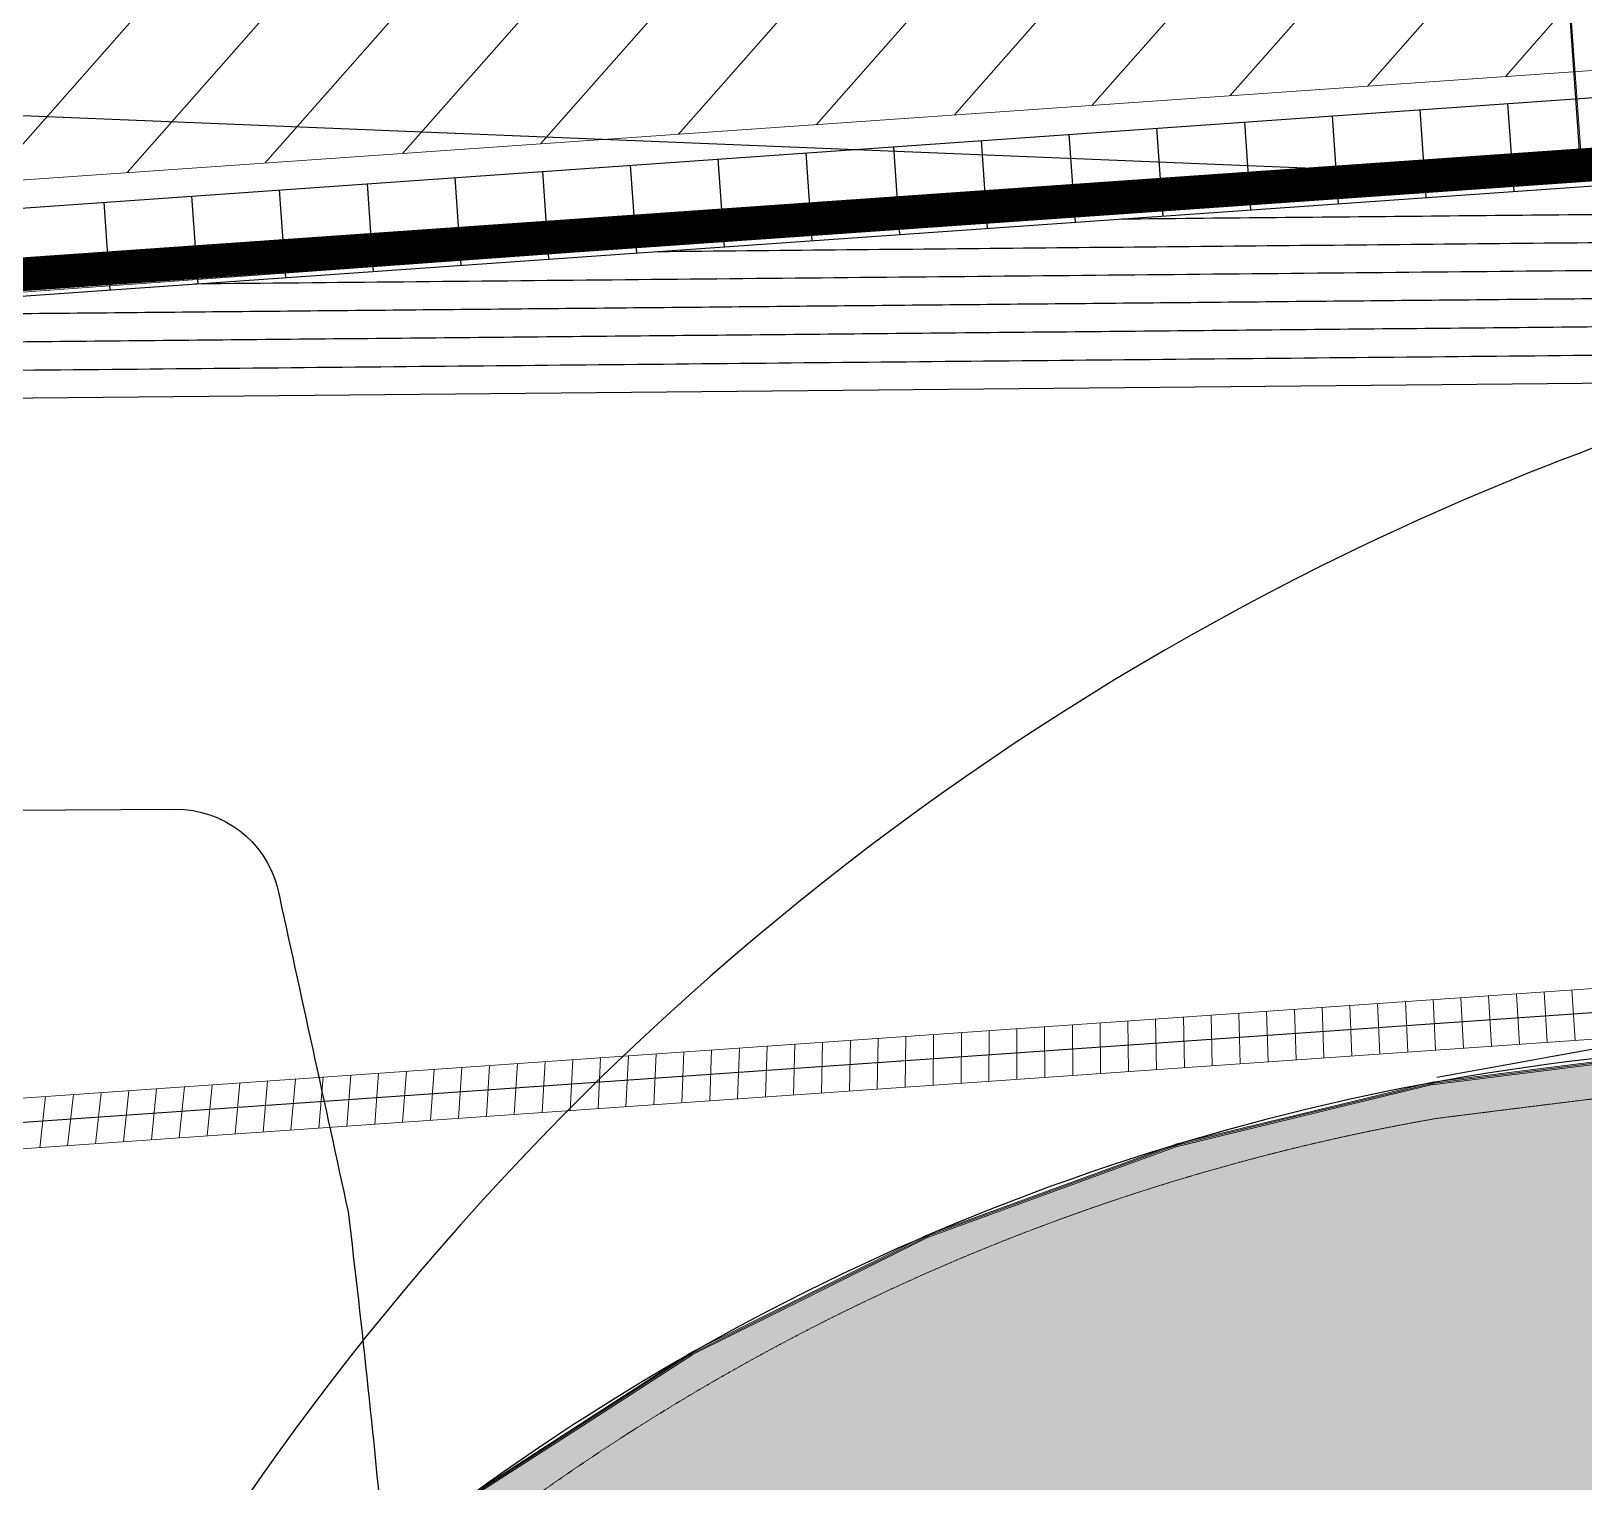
# Model space of a CAD drawing. Header units: millimetres. Extents: x 306 to 836129804, y -168137 to 818603917.
# Drawn here: x 834535197 to 834552853, y 818039641 to 818056132 of the extents above; entities that cross this region are included whole.
import ezdxf
from ezdxf.xclip import XClip

# ---------------------------------------------------------------- set-up
doc = ezdxf.new("R2010")
doc.units = ezdxf.units.MM
doc.header["$LTSCALE"] = 3
doc.header["$XCLIPFRAME"] = 0
for name, pattern in [('ACAD_ISO03W100', [30, 12, -18]), ('B0701', [2.34375, 1.5625, -0.78125]), ('B0703', [4.6875, 3.125, -1.5625]), ('DASHED', [0.75, 0.5, -0.25])]:
    doc.linetypes.add(name, pattern=pattern)
for name, color, linetype, lineweight in [('029-ramp-l', 1, 'Continuous', 20), ('Eva-New', 1, 'ACAD_ISO03W100', 18), ('Hatch (LTC&CB)', 252, 'Continuous', 35), ('UAJ-21EXWA', 251, 'Continuous', 35), ('UAJ-21EXWA-a', 251, 'Continuous', 9), ('UAJ-21EXWA-c', 251, 'Continuous', 9), ('UAJ-22INWA', 251, 'Continuous', 35), ('UAJ-23FLOR-h', 251, 'Continuous', 9), ('UAJ-23FLOR-y', 251, 'B0701', 9), ('UAJ-23FLOR-z', 251, 'B0703', 9), ('UAJ-31EXFR-a', 251, 'Continuous', 13)]:
    doc.layers.add(name, color=color, linetype=linetype, lineweight=lineweight)
for name, color, linetype in [('_base', 251, 'Continuous'), ('_LTC', 251, 'Continuous'), ('_PARCEL BOUNDARY', 10, 'DASHED')]:
    doc.layers.add(name, color=color, linetype=linetype)

# ---------------------------------------------------------------- blocks, each defined once
blk = doc.blocks.new('3A35X-MAGP-P-LD-00-0')
at = {"layer": '_base', "ltscale": 0.5}
for p, q in [((834503975.0098073, 818050933.0420116, -1.492690491849879e-06), (834625141.317624, 818059445.1199824, 1.532280441299919e-05)), ((834504902.4704299, 818052000.6618072, -1.354298972804772e-06), (834580893.658069, 818057339.1335815, 9.191779814156719e-06))]:
    blk.add_line(p, q, dxfattribs=at)
at = {"layer": '_base'}
blk.add_line((834574020.0842812, 818052329.2590089), (834515973.9199612, 818051775.9797939), dxfattribs=at)
for points in [[(834552286.2367433, 818062144.9758729), (834518183.1126105, 818055863.0373863), (834552839.2326546, 818054447.8768817)], [(834552283.0457146, 818062144.761865), (834552821.0642982, 818054448.6187768)]]:
    blk.add_lwpolyline(points, dxfattribs=at)
at = {"layer": '_base', "ltscale": 0.5}
for points, elevation in [([(834551984.6109046, 818055308.3536315), (834552054.405866, 818054310.7922733)], 5.179782977021545e-06), ([(834548991.9869623, 818055098.1110556), (834549061.7819235, 818054100.549697)], 4.764465699912524e-06), ([(834549989.5282766, 818055168.1919142), (834550059.3232374, 818054170.630556)], 4.902904792240205e-06), ([(834550987.0695908, 818055238.2727729), (834551056.8645513, 818054240.7114148)], 5.041343884583204e-06), ([(834546996.9043343, 818054957.9493383), (834547066.6992956, 818053960.3879802)], 4.487587515234548e-06), ([(834547994.4456484, 818055028.0301965), (834548064.2406093, 818054030.4688389)], 4.626026607527011e-06), ([(834544004.2803922, 818054747.7067626), (834544074.0753534, 818053750.1454045)], 4.072270238146574e-06), ([(834545001.8217062, 818054817.7876213), (834545071.6166672, 818053820.2262629)], 4.210709330469672e-06), ([(834545999.3630207, 818054887.8684797), (834546069.157981, 818053890.3071215)], 4.349148422793915e-06), ([(834542009.197764, 818054607.5450454), (834542078.992725, 818053609.983687)], 3.795392053398161e-06), ([(834543006.7390782, 818054677.625904), (834543076.5340391, 818053680.0645459)], 3.93383114577294e-06), ([(834539016.5738218, 818054397.3024693), (834539086.3687831, 818053399.7411113)], 3.380074776359577e-06), ([(834540014.1151359, 818054467.3833282), (834540083.9100969, 818053469.8219697)], 3.518513868682674e-06), ([(834541011.6564503, 818054537.4641867), (834541081.4514109, 818053539.9028285)], 3.65695296104099e-06), ([(834537021.491194, 818054257.1407524), (834537091.2861547, 818053259.5793937)], 3.103196591608871e-06), ([(834538019.0325079, 818054327.2216111), (834538088.8274689, 818053329.6602527)], 3.241635683985943e-06), ([(834536023.9498798, 818054187.0598935), (834536093.7448406, 818053189.4985358)], 2.964757499257432e-06)]:
    blk.add_lwpolyline(points, dxfattribs=dict(at, elevation=elevation))
at = {"layer": '_base'}
for points, weights, degree, knots in [([(834547596.1876048, 818053997.4818982), (834560733.6270206, 818054122.7039313), (834573871.0664365, 818054247.9259646), (834577448.538536, 818054282.0253857), (834577698.0337234, 818050713.1009617), (834577768.2429146, 818049708.7878125), (834577838.4521058, 818048704.4746634), (834577846.9472497, 818048582.9551785), (834577855.4423935, 818048461.4356937), (834577890.6794162, 818047957.3848068), (834577758.8645501, 818047469.6002376), (834577195.5385104, 818045384.9965975), (834576632.2124707, 818043300.3929574), (834576585.6201931, 818043127.9769567), (834576559.8135631, 818042951.2507976)], [1, 1, 1, 0.7280886732145253, 1, 1, 1, 1, 1, 0.9861109801755188, 1, 1, 1, 0.9954178738798583, 0.9943685730294081], 2, [451.1454233166452, 451.1454233166452, 451.1454233166452, 26727.21778048403, 26727.21778048403, 34279.88591226796, 34279.88591226796, 36293.41438946023, 36293.41438946023, 36537.04651093611, 36537.04651093611, 37538.21228038643, 37538.21228038643, 41856.9660650571, 41856.9660650571, 42213.94570302565, 42213.94570302565, 42213.94570302565]), ([(834542325.8114634, 818053627.2316741), (834558110.8571024, 818053777.6899173), (834573895.9027414, 818053928.1481608), (834577190.9428331, 818053959.5555224), (834577420.741032, 818050672.3882897), (834577490.2083608, 818049678.6871718), (834577559.6756896, 818048684.986054), (834577566.4718047, 818048587.7704661), (834577573.2679199, 818048490.5548782), (834577608.5049425, 818047986.503991), (834577476.6900765, 818047498.7194221), (834577033.8383255, 818045859.9342303), (834576590.9865745, 818044221.1490387), (834576528.7716306, 818043990.9209365), (834576503.7123711, 818043753.754937)], [1, 1, 1, 0.7280886732145326, 1, 1, 1, 1, 1, 0.9861109801755236, 1, 1, 1, 0.9938908461684939, 0.9940615558202051], 2, [481.1341233381104, 481.1341233381104, 481.1341233381104, 32052.65946563058, 32052.65946563058, 39605.3275974145, 39605.3275974145, 41597.58021337729, 41597.58021337729, 41792.48591055856, 41792.48591055856, 42793.6516800087, 42793.6516800087, 46188.78618567208, 46188.78618567208, 46664.73195099589, 46664.73195099589, 46664.73195099589]), ([(834576450.1692357, 818044519.6667465), (834576467.1075369, 818044836.0449291), (834576549.7606641, 818045141.9051192), (834576872.1381263, 818046334.8718625), (834577194.5155884, 818047527.8386059), (834577326.3304543, 818048015.6231748), (834577291.0934318, 818048519.6740621), (834577285.9963455, 818048592.585753), (834577280.8992592, 818048665.4974438), (834577212.1737928, 818049648.5865304), (834577143.4483265, 818050631.6756171), (834576933.3471165, 818053637.0856583), (834573920.7390336, 818053608.3703564), (834555488.0880512, 818053432.6757011), (834537055.4283997, 818053256.9809633)], [0.9948395892500967, 0.991900189449274, 1, 1, 1, 0.9861109801755115, 1, 1, 1, 1, 1, 0.72808867321454, 1, 1, 1], 2, [-14006.42815833939, -14006.42815833939, -14006.42815833939, -13375.39606610701, -13375.39606610701, -10903.88040072608, -10903.88040072608, -9902.714453556113, -9902.714453556113, -9756.535154721809, -9756.535154721809, -7785.558050115591, -7785.558050115591, -232.8885776391526, -232.8885776391526, 36634.0945762156, 36634.0945762156, 36634.0945762156]), ([(834576411.7043346, 818045069.8910599), (834576376.4673575, 818045573.9420311), (834576508.2821827, 818046061.726449), (834576710.3116559, 818046809.34212), (834576912.3411291, 818047556.9577911), (834577044.1559951, 818048044.74236), (834577008.9189725, 818048548.7932472), (834577005.5209222, 818048597.4010416), (834577002.1228718, 818048646.008836), (834576934.1392602, 818049618.4858909), (834576866.1556486, 818050590.9629456), (834576675.7514268, 818053314.6157951), (834573945.5753514, 818053288.5925529), (834552865.3187605, 818053087.6616927), (834531785.0522454, 818052886.730738)], [1, 0.986110988613253, 1, 1, 1, 0.986110980175527, 1, 1, 1, 1, 1, 0.7280886732145474, 1, 1, 1], 2, [0, 0, 0, 1001.165650300589, 1001.165650300589, 2550.030167814422, 2550.030167814422, 3551.196124038175, 3551.196124038175, 3648.648990809314, 3648.648990809314, 5598.350247992997, 5598.350247992997, 13151.0197887743, 13151.0197887743, 55313.456006843, 55313.456006843, 55313.456006843]), ([(834576352.0927098, 818045922.6106222), (834576316.8557435, 818046426.6615577), (834576448.6705931, 818046914.4460665), (834576539.4186002, 818047250.2615848), (834576630.1666073, 818047586.077103), (834576761.9814733, 818048073.8616724), (834576726.7444508, 818048577.9125592), (834576725.045422, 818048602.216456), (834576723.3463932, 818048626.5203531), (834576656.1046517, 818049588.3853766), (834576588.8629102, 818050550.2504002), (834576418.1556772, 818052992.1460574), (834573970.4116113, 818052968.8148686), (834550242.5473019, 818052742.6477243), (834526514.6829633, 818052516.4809954)], [1, 0.9861109835452773, 1, 1, 1, 0.9861109801755384, 1, 1, 1, 1, 1, 0.7280886732145546, 1, 1, 1], 2, [-7624.474886685824, -7624.474886685824, -7624.474886685824, -6623.309366076047, -6623.309366076047, -5927.587398296384, -5927.587398296384, -4926.421624453864, -4926.421624453864, -4877.695199944578, -4877.695199944578, -2949.270159208601, -2949.270159208601, 4603.398005714864, 4603.398005714864, 52061.28806869902, 52061.28806869902, 52061.28806869902]), ([(834521244.2999384, 818052146.2302878), (834538827.9534231, 818052313.8325464), (834556411.6027629, 818052481.4347656), (834573995.2479581, 818052649.0369455), (834575278.9819582, 818052661.2731237), (834576222.0418345, 818051790.2043685), (834576311.5702629, 818050509.5376014), (834576355.9035158, 818049875.3689395), (834576400.2367687, 818049241.2002777), (834576444.5700215, 818048607.031616), (834576466.0220026, 818048300.1699877), (834576440.394322, 818047993.6288512), (834576368.2873147, 818047694.5890113), (834576296.1803149, 818047395.5492023), (834576270.5526308, 818047089.0080978), (834576292.0045977, 818046782.1465005)], [1, 1, 1, 0.9999999999999999, 0.8187257821430413, 0.8187257821430413, 1, 1, 1, 1, 0.9921915810910102, 0.9921915810910102, 1, 0.9921915826919362, 0.9921915826919362, 1], 3, [49173.46589182664, 49173.46589182664, 49173.46589182664, 49173.46589182664, 101926.8081069449, 101926.8081069449, 101926.8081069449, 109479.4777247483, 109479.4777247483, 109479.4777247483, 111386.627271033, 111386.627271033, 111386.627271033, 112305.84485346, 112305.84485346, 112305.84485346, 113225.0623406328, 113225.0623406328, 113225.0623406328, 113225.0623406328])]:
    blk.add_rational_spline(points, weights, degree=degree, knots=knots, dxfattribs=at)
blk = doc.blocks.new('*U1562')
at = {"layer": 'UAJ-21EXWA'}
for points in [[(0, 85.00000035762787), (100, 85.00000047683716), (100, 301.9999996423721), (1.192092895507812e-07, 301.9999996423721)], [(1499.999999880791, 85.00000035762787), (1599.999999880791, 85.00000047683716), (1600, 301.9999996423721), (1500.000000119209, 301.9999996423721)], [(2999.999999761581, 85.00000035762787), (3099.999999761581, 85.00000047683716), (3099.999999880791, 301.9999996423721), (3000, 301.9999996423721)], [(4499.999999642372, 85.00000035762787), (4599.999999642372, 85.00000047683716), (4599.999999761581, 301.9999996423721), (4499.999999880791, 301.9999996423721)], [(5999.999999523163, 85.00000035762787), (6099.999999523163, 85.00000047683716), (6099.999999642372, 301.9999996423721), (5999.999999761581, 301.9999996423721)], [(7499.999999403954, 85.00000035762787), (7599.999999403954, 85.00000047683716), (7599.999999523163, 301.9999996423721), (7499.999999642372, 301.9999996423721)], [(8224.088962802161, 85.0000009828196), (8324.088962802161, 85.0000009828196), (8324.08896292137, 302.0000002675639), (8224.08896304058, 302.0000003867732)]]:
    blk.add_lwpolyline(points, close=True, dxfattribs=at)
at = {"layer": 'UAJ-21EXWA-a'}
for points in [[(42.49999895014975, 305.000000582158), (42.4999988079071, 305.0000002384186), (42.49999892711639, 335.0000001192093), (42.49999883094046, 335.000000582158)], [(46.50000011920929, 301.9999992847443), (46.50000023841858, 335.0000004768372), (53.50000023841858, 335.0000007152557), (53.50000023841858, 301.9999992847443)], [(800.0000004768372, 304.9999982118607), (57.49999940395355, 305.0000004768372), (57.49999952316284, 335.0000004768372), (800.0000003576279, 334.9999980926514)], [(800.0000004768372, 305), (1542.499998807907, 305.0000002384186), (1542.499998807907, 335), (800.0000002384186, 335.0000001192093)], [(1546.5, 301.9999992847443), (1546.500000238419, 335.0000003576279), (1553.500000238419, 335.0000007152557), (1553.500000119209, 301.9999992847443)], [(2300, 304.9999980926514), (1557.499999403954, 305.0000003576279), (1557.499999403954, 335.0000004768372), (2300, 334.9999980926514)], [(2300.000000357628, 305), (3042.499998688698, 305.0000002384186), (3042.499998688698, 335), (2300.000000119209, 335.0000001192093)], [(3046.499999880791, 301.9999992847443), (3046.500000119209, 335.0000003576279), (3053.500000119209, 335.0000007152557), (3053.5, 301.9999992847443)], [(3799.999999880791, 304.9999980926514), (3057.499999284744, 305.0000003576279), (3057.499999284744, 335.0000004768372), (3799.999999880791, 334.9999980926514)], [(3800.000000238419, 305), (4542.499998569489, 305.0000002384186), (4542.499998569489, 335), (3800, 335.0000001192093)], [(4546.499999761581, 301.9999992847443), (4546.5, 335.0000003576279), (4553.5, 335.0000007152557), (4553.499999880791, 301.9999992847443)], [(5299.999999761581, 304.9999980926514), (4557.499999165535, 305.0000003576279), (4557.499999165535, 335.0000004768372), (5299.999999761581, 334.9999980926514)], [(5300.000000119209, 305), (6042.499998450279, 305.0000002384186), (6042.499998450279, 335), (5299.999999880791, 335.0000001192093)], [(6046.499999642372, 301.9999992847443), (6046.499999880791, 335.0000003576279), (6053.499999880791, 335.0000007152557), (6053.499999761581, 301.9999992847443)], [(6799.999999642372, 304.9999980926514), (6057.499999046326, 305.0000003576279), (6057.499999046326, 335.0000004768372), (6799.999999642372, 334.9999980926514)], [(6800, 305), (7542.49999833107, 305.0000002384186), (7542.49999833107, 335), (6799.999999761581, 335.0000001192093)], [(6854.091748459777, 305.0000003024854), (8266.588961729278, 305.0000009828196), (8266.588961729278, 335.0000007444011), (6854.091748459777, 335.0000004216947)], [(7546.499999523163, 301.9999992847443), (7546.499999761581, 335.0000003576279), (7553.499999761581, 335.0000007152557), (7553.499999642372, 301.9999992847443)], [(8299.999999523163, 304.9999980926514), (7557.499998927116, 305.0000003576279), (7557.499998927116, 335.0000004768372), (8299.999999523163, 334.9999980926514)], [(8270.58896292137, 302.0000000291453), (8270.58896304058, 335.0000011020289), (8277.58896304058, 335.0000012212382), (8277.58896304058, 301.999999909936)], [(8327.32974406792, 305.0000009881546), (8281.588962325324, 305.0000011020289), (8281.588962325324, 335.0000011020289), (8327.32974394871, 335.0000009881546)]]:
    blk.add_lwpolyline(points, dxfattribs=at)
at = {"layer": 'UAJ-21EXWA-c'}
for p, q in [((30.49999856948853, 315.0000002384186), (30.49999904632568, 325.0000001192093)), ((42.4999988079071, 325.0000002384186), (42.49999895014975, 325.0000007013673)), ((42.49999906935903, 315.0000004629487), (42.49999892711639, 315.0000003576279)), ((57.49999940395355, 325.0000003576279), (800.0000004768372, 324.9999983310699)), ((800.0000004768372, 314.9999977350235), (57.49999964237213, 315.0000005960464)), ((69.49999952316284, 315.0000005960464), (69.49999904632568, 325.0000003576279)), ((1542.499998807907, 325.0000002384186), (800.0000004768372, 325.0000003576279)), ((800.0000003576279, 314.9999994039536), (1542.499998927116, 315.0000003576279)), ((1530.499998450279, 315.0000002384186), (1530.499999046326, 325.0000001192093)), ((1557.499999403954, 325.0000003576279), (2300, 324.9999983310699)), ((2300, 314.9999976158142), (1557.499999523163, 315.0000005960464)), ((1569.499999523163, 315.0000005960464), (1569.499999046326, 325.0000003576279)), ((3042.499998688698, 325.0000002384186), (2300.000000357628, 325.0000003576279)), ((2300.000000238419, 314.9999994039536), (3042.499998807907, 315.0000003576279)), ((3030.49999833107, 315.0000002384186), (3030.499998927116, 325.0000001192093)), ((3057.499999284744, 325.0000003576279), (3799.999999880791, 324.9999983310699)), ((3799.999999880791, 314.9999976158142), (3057.499999403954, 315.0000005960464)), ((3069.499999403954, 315.0000005960464), (3069.499998927116, 325.0000003576279)), ((4542.499998569489, 325.0000002384186), (3800.000000238419, 325.0000003576279)), ((3800.000000119209, 314.9999994039536), (4542.499998688698, 315.0000003576279)), ((4530.499998211861, 315.0000002384186), (4530.499998807907, 325.0000001192093)), ((4557.499999165535, 325.0000003576279), (5299.999999761581, 324.9999983310699)), ((5299.999999761581, 314.9999976158142), (4557.499999284744, 315.0000005960464)), ((4569.499999284744, 315.0000005960464), (4569.499998807907, 325.0000003576279)), ((6042.499998450279, 325.0000002384186), (5300.000000119209, 325.0000003576279)), ((5300, 314.9999994039536), (6042.499998569489, 315.0000003576279)), ((6030.499998092651, 315.0000002384186), (6030.499998688698, 325.0000001192093)), ((6057.499999046326, 325.0000003576279), (6799.999999642372, 324.9999983310699)), ((6799.999999642372, 314.9999976158142), (6057.499999165535, 315.0000005960464)), ((6069.499999165535, 315.0000005960464), (6069.499998688698, 325.0000003576279)), ((7542.49999833107, 325.0000002384186), (6800, 325.0000003576279)), ((6799.999999880791, 314.9999994039536), (7542.499998450279, 315.0000003576279)), ((8266.588961729278, 325.0000007444011), (6854.091748459777, 325.0000006601133)), ((6854.091748459777, 314.9999998256483), (8266.588961848487, 315.0000009828196)), ((7530.499997973442, 315.0000002384186), (7530.499998569489, 325.0000001192093)), ((7557.499998927116, 325.0000003576279), (8299.999999523163, 324.9999983310699)), ((8299.999999523163, 314.9999976158142), (7557.499999046326, 315.0000005960464)), ((7569.499999046326, 315.0000005960464), (7569.499998569489, 325.0000003576279)), ((8254.58896137165, 315.0000008636104), (8254.588961967696, 325.0000007444011)), ((8281.588962325324, 325.0000011020289), (8327.32974406792, 325.0000012265731)), ((8327.32974406792, 315.0000006305267), (8281.588962444534, 315.0000012212382)), ((8293.588962444534, 315.0000012212382), (8293.588961967696, 325.0000011020289))]:
    blk.add_line(p, q, dxfattribs=at)
for points in [[(5, 90.00000047683716), (95, 90.00000059604645), (94.99999988079071, 296.9999996423721), (5.00000011920929, 296.9999996423721)], [(1505, 90.00000047683716), (1595, 90.00000059604645), (1594.999999880791, 296.9999996423721), (1505.000000119209, 296.9999996423721)], [(3004.999999880791, 90.00000047683716), (3094.999999880791, 90.00000059604645), (3094.999999761581, 296.9999996423721), (3005, 296.9999996423721)], [(4504.999999761581, 90.00000047683716), (4594.999999761581, 90.00000059604645), (4594.999999642372, 296.9999996423721), (4504.999999880791, 296.9999996423721)], [(6004.999999642372, 90.00000047683716), (6094.999999642372, 90.00000059604645), (6094.999999523163, 296.9999996423721), (6004.999999761581, 296.9999996423721)], [(7504.999999523163, 90.00000047683716), (7594.999999523163, 90.00000059604645), (7594.999999403954, 296.9999996423721), (7504.999999642372, 296.9999996423721)], [(8229.08896292137, 90.00000110202889), (8319.08896292137, 90.00000122123818), (8319.088962682952, 297.0000002675639), (8229.08896315979, 297.0000002675639)]]:
    blk.add_lwpolyline(points, close=True, dxfattribs=at)
for points in [[(5.000000238418579, 246.9999996423721), (94.99999988079071, 246.9999996423721)], [(5.00000011920929, 241.9999994039536), (94.99999988079071, 241.9999995231628)], [(1505.000000238419, 246.9999996423721), (1594.999999761581, 246.9999996423721)], [(1505, 241.9999994039536), (1594.999999880791, 241.9999995231628)], [(3005.000000119209, 246.9999996423721), (3094.999999642372, 246.9999996423721)], [(3004.999999880791, 241.9999994039536), (3094.999999761581, 241.9999995231628)], [(4505, 246.9999996423721), (4594.999999523163, 246.9999996423721)], [(4504.999999761581, 241.9999994039536), (4594.999999642372, 241.9999995231628)], [(6004.999999880791, 246.9999996423721), (6094.999999403954, 246.9999996423721)], [(6004.999999642372, 241.9999994039536), (6094.999999523163, 241.9999995231628)], [(7504.999999761581, 246.9999996423721), (7594.999999284744, 246.9999996423721)], [(7504.999999523163, 241.9999994039536), (7594.999999403954, 241.9999995231628)], [(8229.08896304058, 247.0000002675639), (8319.088962682952, 247.0000002675639)], [(8229.08896304058, 242.0000001483546), (8319.088962802161, 242.0000001483546)]]:
    blk.add_lwpolyline(points, dxfattribs=at)
blk = doc.blocks.new('*U1617')
at = {"layer": 'UAJ-21EXWA'}
for points in [[(-75.04019832611084, 27.50000137090689), (-74.95980155467987, -317.5000019669532), (75.04019844532013, -317.5000018477439), (74.95980155467987, 27.49999874830252)], [(2924.959801733494, 27.50000137090683), (2925.040198504925, -317.5000019669533), (3075.040198504925, -317.500001847744), (3074.959801614285, 27.49999874830246)], [(5153.299178418698, 27.50000145610825), (5153.379575190129, -317.5000018817519), (5303.379575190129, -317.5000017625426), (5303.299178299489, 27.49999883350388)]]:
    blk.add_lwpolyline(points, close=True, dxfattribs=at)
at = {"layer": 'UAJ-21EXWA-a'}
for points in [[(75, 118.4999982714654), (74.99999988079071, 105.4999982714654), (-75.00000011920929, 105.5000007748604), (-74.99999988079071, 118.5000032782555)], [(74.99999988079071, 54.5000000596047), (74.99999976158142, 67.50000017881399), (-74.99999988079071, 67.49999850988394), (-75, 54.49999612569815)], [(65.00032019615173, 24.49999791383749), (65.00032031536102, 11.49999791383749), (-65.00000023841858, 11.49999648332602), (-65.00000035762787, 24.4999989867211)], [(-65.00000023841858, 11.49999886751181), (-65.00000011920929, -304.9000020623207), (65.00032067298889, -304.8995264172553), (65.00032043457031, 11.50047212839132)], [(3075.000000059605, 118.4999982714653), (3074.999999940395, 105.4999982714653), (2924.999999940395, 105.5000007748604), (2925.000000178814, 118.5000032782555)], [(3074.999999940395, 54.50000005960464), (3074.999999821186, 67.50000017881393), (2925.000000178814, 67.49999850988388), (2925.000000059605, 54.49999612569809)], [(3065.000320255756, 24.49999791383743), (3065.000320374966, 11.49999791383743), (2934.999999821186, 11.49999648332596), (2934.999999701977, 24.49999898672104)], [(2934.999999821186, 11.49999886751175), (2934.999999940395, -304.9000020623207), (3065.000320732594, -304.8995264172554), (3065.000320494175, 11.50047212839127)], [(5303.339376744809, 118.4999983566667), (5303.339376625599, 105.4999983566667), (5153.339376625599, 105.5000008600618), (5153.339376864018, 118.5000033634569)], [(5303.339376625599, 54.50000014480607), (5303.33937650639, 67.50000026401536), (5153.339376864018, 67.4999985950853), (5153.339376744809, 54.49999621089952)], [(5293.33969694096, 24.49999799903885), (5293.33969706017, 11.49999799903885), (5163.33937650639, 11.49999656852738), (5163.339376387181, 24.49999907192246)], [(5163.33937650639, 11.49999895271317), (5163.339376625599, -304.9000019771193), (5293.339697417798, -304.899526332054), (5293.339697179379, 11.50047221359269)], [(-53.00000023841858, -0.4999471306800274), (-53.00000011920929, -292.8999475836753), (53.00032091140747, -292.8995807766914), (53.00032043457031, -0.4995821118354229)], [(2946.999999821186, -0.4999471306800842), (2946.999999940395, -292.8999475836754), (3053.000320971012, -292.8995807766914), (3053.000320494175, -0.4995821118354797)], [(5175.33937650639, -0.4999470454786624), (5175.339376625599, -292.899947498474), (5281.339697656216, -292.89958069149), (5281.339697179379, -0.4995820266340579)]]:
    blk.add_lwpolyline(points, close=True, dxfattribs=at)
for points in [[(10.040198802948, 27.49999982118612), (10.04019868373871, 54.49999719858175), (-9.95980191230774, 54.49999874830252), (-9.95980167388916, 27.50000029802328)], [(-7.499999918523599, 67.99999960996573), (-7.49999988079071, 67.99999988079071), (-7.50000011920929, 97.99999988079071), (-7.500000037732889, 97.9999998483843)], [(1500, 67.99999725818634), (7.500000596046448, 68.00000023841858), (7.500000715255737, 98.00000011920929), (1500.000000119209, 97.99999761581421)], [(1500, 67.99999904632568), (2992.500000119209, 67.99999976158142), (2992.5, 97.99999976158142), (1500.000000119209, 97.99999940395355)], [(3010.040198862553, 27.49999982118607), (3010.040198743343, 54.4999971985817), (2990.040198147297, 54.49999874830246), (2990.040198385715, 27.50000029802322)], [(4500, 67.99999713897705), (3007.500000596046, 68.00000011920929), (3007.500000834465, 98), (4500.000000119209, 97.99999737739563)], [(4473.002836735255, 67.99999889035182), (5220.839376804413, 67.99999948915497), (5220.839376565995, 97.99999948915497), (4473.002836735255, 97.99999936718898)], [(5238.379575547757, 27.49999990638749), (5238.379575428547, 54.49999728378312), (5218.379574832501, 54.49999883350389), (5218.37957507092, 27.50000038322464)], [(5235.839377209522, 67.9999994428601), (5235.839377281251, 67.99999984678284), (5235.83937740046, 97.99999984678284), (5235.839377447941, 97.9999994428601)]]:
    blk.add_lwpolyline(points, dxfattribs=at)
at = {"layer": 'UAJ-21EXWA-c'}
for p, q in [((-7.499999642372131, 82.99999988079071), (-7.499999918523599, 83.00000020601217)), ((7.500000476837158, 83), (1500.000000119209, 83.00000071525574)), ((2992.500000357628, 82.99999976158142), (1500.000000119209, 83.00000023841858)), ((3007.500000596046, 82.99999988079071), (4500.000000119209, 83.00000083446503)), ((5220.839377042832, 82.99999972757355), (4473.002836735255, 83.00000008244471)), ((5235.839377162041, 82.99999984678284), (5235.83937768636, 83.000000634953))]:
    blk.add_line(p, q, dxfattribs=at)
for points in [[(5.04019832611084, 67.49999934434896), (5.040198802947998, 105.499999344349), (-4.959801316261292, 105.5000006556511), (-4.95980179309845, 67.50000053644186)], [(3005.040198385715, 67.49999934434891), (3005.040198862553, 105.4999993443489), (2995.040198743343, 105.5000006556511), (2995.040198266506, 67.5000005364418)], [(5233.37957507092, 67.49999942955033), (5233.379575547757, 105.4999994295503), (5223.379575428547, 105.5000007408525), (5223.37957495171, 67.50000062164322)]]:
    blk.add_lwpolyline(points, dxfattribs=at)
blk = doc.blocks.new('EWS1 - 01')
at = {"layer": 'UAJ-21EXWA-a'}
for points in [[(-38651.31806230545, -5881.642622351646), (-38630.51228308678, -5903.255570888519)], [(-40802.50316751003, -7947.609095096588), (-40753.91835057735, -8017.306520700455)], [(-40758.5881986618, -7975.708693861961), (-40737.52837026119, -8005.920103788376)]]:
    blk.add_lwpolyline(points, dxfattribs=at)
at = {"layer": 'UAJ-31EXFR-a'}
for points in [[(-33582.8284124136, -2681.334515094757), (-33597.31818294525, -2655.065777420998)], [(-36209.65235352516, -4135.614236950874), (-36227.31414198875, -4111.364263176918)]]:
    blk.add_lwpolyline(points, dxfattribs=at)
at = {"layer": 'UAJ-21EXWA-a'}
ref = blk.add_blockref('*U1617', (-21960.23256409168, -98.10528838634491), dxfattribs=at)
XClip(ref).set_block_clipping_path([(-75.00000023841858, 54.499996066093445), (2909.8750282526016, 27.500001072883606), (2909.875022292137, 122.03303182125092), (-75.95980167388916, 122.03303182125092)])
blk = doc.blocks.new('FAC-00-0')
at = {"layer": '_LTC', "flags": 128}
blk.add_lwpolyline([(834576947.0611, 818030242.089455, 0.4348909870670634), (834580797.5780743, 818034190.0690883), (834579441.9838018, 818053593.5648386, 0.4143833128309172), (834578374.2232474, 818054521.3300987), (834562955.8694031, 818053443.4689732, 0.09590282637375637), (834550785.3611113, 818050490.7296702, 0.1670571996073876), (834535519.6165117, 818035932.5003638, 2.508147936599164)], format="xyb", dxfattribs=at)
at = {"layer": '_LTC'}
for points in [[(834506394.5954391, 817953186.4402099), (834502439.1254252, 818009760.6521547), (834502469.0979798, 818011137.1919142, -0.1260855540377667), (834502638.9346578, 818011744.6659341, -0.01153538548422529), (834503125.7417965, 818012544.8778622), (834502874.90825, 818016116.1152112), (834502928.1535649, 818017555.4617332), (834502932.6512704, 818017612.0754771, -0.3518824166494503), (834504029.3245474, 818018775.2470737), (834506199.8346143, 818018931.022818), (834505264.6723328, 818019734.6683162, -0.2045364363419117), (834504667.3363208, 818020948.287674), (834503425.6772726, 818044845.8532729, -0.4284270144605849), (834505556.702372, 818047098.6460533), (834536841.0728337, 818047287.4061916, -0.3390589641111417), (834537994.6845515, 818046408.822085, -0.0005282743386223199), (834538802.0597303, 818042709.9909185, -0.006711376454954112), (834539225.8753613, 818038707.3230001), (834539226.8239207, 818038681.6829042)], [(834554091.6009837, 818044553.6538088, 0.1407741369059397), (834540191.5751158, 818039483.2203101, 0.06935079783119207), (834535854.54857, 818035294.7950748)], [(834554091.6009837, 818044553.6538088, 0.1407741369059397), (834540191.5751158, 818039483.2203101, 0.06935079783119207), (834535854.54857, 818035294.7950748)]]:
    blk.add_lwpolyline(points, format="xyb", dxfattribs=at)
for name, p, rotation in [('EWS1 - 01', (834576001.7611574, 818046085.3420339), 3.998908415521892), ('*U1562', (834531708.5210528, 818042468.1066874), 297.7098170241181)]:
    blk.add_blockref(name, p, dxfattribs=dict(at, rotation=rotation))
ref = blk.add_blockref('*U1617', (834551127.765407, 818044086.173108), dxfattribs=dict(at, rotation=7.165350231782271))
XClip(ref).set_block_clipping_path([(7.400000810623169, 67.89999973773956), (2992.600000143051, 98.10000002384186)])
ref = blk.add_blockref('*U1617', (834548223.9967728, 818043381.0538584), dxfattribs=dict(at, rotation=13.63647993256333))
XClip(ref).set_block_clipping_path([(7.400000810623169, 67.89999973773956), (2992.600000143051, 98.10000002384186)])
ref = blk.add_blockref('*U1617', (834545417.0866579, 818042355.9238918), dxfattribs=dict(at, rotation=20.05096232962542))
XClip(ref).set_block_clipping_path([(7.400000810623169, 67.89999973773956), (2992.600000143051, 98.10000002384186)])
ref = blk.add_blockref('*U1617', (834542742.2762506, 818041023.6232023), dxfattribs=dict(at, rotation=26.46544472668758))
XClip(ref).set_block_clipping_path([(7.400000810623169, 67.89999973773956), (2992.600000143051, 98.10000002384186)])
ref = blk.add_blockref('*U1617', (834540233.0557184, 818039400.8329624), dxfattribs=dict(at, rotation=32.87992712374962))
XClip(ref).set_block_clipping_path([(7.400000810623169, 67.89999973773956), (2992.600000143051, 98.10000002384186)])
blk = doc.blocks.new('*U1685')
at = {"layer": 'UAJ-23FLOR-h'}
h = blk.add_hatch(dxfattribs=at)
h.set_pattern_fill('ANSI31', color=256, scale=100, angle=315)
h.set_pattern_definition([(0, (374.9999963267607, 15941.47065845392), (8.526512829121202e-14, 317.4999999999999), [])])
h.paths.add_polyline_path([(1.461479683939615e-06, -12759.78151780929), (-3.12343311748009e-06, 29701.25217702493), (574.9999949844898, 29701.25217701108), (575.0000000462396, -12759.78151746552)])
for p, q in [((574.9999950356055, 29962.86685490247), (575.0000000313385, -12759.78179656596)), ((1.610491295881869e-06, -12759.78151775345), (-3.268831992323088e-06, 29640.64050628921))]:
    blk.add_line(p, q, dxfattribs=at)
blk = doc.blocks.new('PB1')
at = {"layer": '_PARCEL BOUNDARY', "ltscale": 5, "const_width": 382.5}
blk.add_lwpolyline([(834499195.0000008, 817435887.0992794), (834579180.0000008, 817441477.0994015)], dxfattribs=at)

msp = doc.modelspace()

# ---------------------------------------------------------------- hatches: boundary and pattern name
at = {"layer": 'Hatch (LTC&CB)', "ltscale": 0.5}
h = msp.add_hatch(color=256, dxfattribs=at)
h.dxf.hatch_style = 1
h.paths.add_polyline_path([(834513554.2875786, 817967164.184733), (834513136.0010567, 817973147.5986885), (834516444.2460145, 817973378.8703827), (834516862.5325388, 817967395.4564129)])
edge = h.paths.add_edge_path()
edge.add_line((834574531.2963331, 818045981.8457801), (834554099.929931, 818044553.5366205))
edge.add_line((834554099.929931, 818044553.5366205), (834551123.8228455, 818044183.8080285))
edge.add_line((834551123.8228455, 818044183.8080285), (834548209.0206542, 818043477.5243225))
edge.add_line((834548209.0206542, 818043477.5243225), (834545391.3720644, 818042450.0201086))
edge.add_line((834545391.3720644, 818042450.0201086), (834542706.1556592, 818041114.1603316))
edge.add_line((834542706.1556592, 818041114.1603316), (834540186.9918953, 818039486.6707257))
edge.add_line((834540186.9918953, 818039486.6707257), (834537891.0747983, 818037557.0067935))
edge.add_line((834537891.0747983, 818037557.0067935), (834535879.1420094, 818035334.0248597))
edge.add_line((834535879.1420094, 818035334.0248597), (834535855.3944789, 818035294.2675608))
edge.add_line((834535855.3944789, 818035294.2675608), (834532032.6782387, 818042572.4388088))
edge.add_line((834532032.6782387, 818042572.4388088), (834531164.0984614, 818043800.1153567))
edge.add_line((834531164.0984614, 818043800.1153567), (834530021.2562451, 818044771.3886445))
edge.add_line((834530021.2562451, 818044771.3886445), (834528673.237675, 818045435.2700317))
edge.add_line((834528673.237675, 818045435.2700317), (834527205.3850749, 818045748.6568446))
edge.add_line((834527205.3850749, 818045748.6568446), (834506196.3506466, 818045615.4155988))
edge.add_arc((834506271.1753964, 818044617.8358235), 1000.382002588579, 94.28951124117238, 184.8385578105567)
edge.add_line((834505274.3584335, 818044533.4551773), (834507175.0349003, 818017345.0717123))
edge.add_arc((834508006.2233039, 818017538.0693862), 853.3008053756253, 193.0721449834389, 241.7750472788793)
edge.add_line((834507602.6678852, 818016786.2281208), (834508069.1239861, 818016499.3412285))
edge.add_line((834508069.1239861, 818016499.3412285), (834506033.0790353, 818013635.890324))
edge.add_arc((834507255.7232584, 818012765.1948972), 1500.989481160123, 144.5437625065404, 184.7118367485428)
edge.add_line((834505759.8064644, 818012641.8970132), (834510574.8280377, 817943764.9910301))
edge.add_arc((834512461.4285563, 817944222.0794972), 1941.182985577997, 193.6192718619657, 275.7769527828718)
edge.add_line((834512656.820462, 817942290.75524), (834514135.0129817, 817942432.7829566))
edge.add_line((834514135.0129817, 817942432.7829566), (834515639.5898061, 817942609.6817144))
edge.add_line((834515639.5898061, 817942609.6817144), (834517125.2230971, 817942816.5733008))
edge.add_line((834517125.2230971, 817942816.5733008), (834518606.1282966, 817943054.9641434))
edge.add_line((834518606.1282966, 817943054.9641434), (834520081.6376159, 817943324.7467438))
edge.add_line((834520081.6376159, 817943324.7467438), (834521550.6787682, 817943623.4372313))
edge.add_line((834521550.6787682, 817943623.4372313), (834523003.1909853, 817943997.2323029))
edge.add_line((834523003.1909853, 817943997.2323029), (834524434.6779621, 817944444.8476892))
edge.add_line((834524434.6779621, 817944444.8476892), (834525841.3906198, 817944965.1110799))
edge.add_line((834525841.3906198, 817944965.1110799), (834527219.6447655, 817945556.6599009))
edge.add_line((834527219.6447655, 817945556.6599009), (834528566.4663409, 817946218.3362625))
edge.add_line((834528566.4663409, 817946218.3362625), (834529949.1975069, 817946963.0067956))
edge.add_line((834529949.1975069, 817946963.0067956), (834530025.4386841, 817945888.6557508))
edge.add_line((834530025.4386841, 817945888.6557508), (834530524.2280539, 817945923.5249519))
edge.add_line((834530524.2280539, 817945923.5249519), (834531068.3343124, 817946109.8721913))
edge.add_line((834531068.3343124, 817946109.8721913), (834531037.8571603, 817946545.8476382))
edge.add_line((834531037.8571603, 817946545.8476382), (834533865.2576491, 817946000.0480125))
edge.add_line((834533865.2576491, 817946000.0480125), (834536130.1011477, 817945599.4485525))
edge.add_line((834536130.1011477, 817945599.4485525), (834538400.1908902, 817945229.7315427))
edge.add_line((834538400.1908902, 817945229.7315427), (834540675.1291097, 817944891.1253359))
edge.add_line((834540675.1291097, 817944891.1253359), (834542954.494443, 817944583.7301323))
edge.add_line((834542954.494443, 817944583.7301323), (834545237.8685557, 817944307.6853015))
edge.add_line((834545237.8685557, 817944307.6853015), (834547578.8128494, 817944055.8657025))
edge.add_line((834547578.8128494, 817944055.8657025), (834549775.2120743, 817943852.7193749))
edge.add_line((834549775.2120743, 817943852.7193749), (834552166.6682281, 817943704.7044293))
edge.add_line((834552166.6682281, 817943704.7044293), (834554408.0140736, 817943602.5051898))
edge.add_line((834554408.0140736, 817943602.5051898), (834556706.8720335, 817943525.9335827))
edge.add_line((834556706.8720335, 817943525.9335827), (834559062.7525511, 817943492.2506982))
edge.add_line((834559062.7525511, 817943492.2506982), (834561264.7959542, 817943499.6060555))
edge.add_line((834561264.7959542, 817943499.6060555), (834563662.805802, 817943545.8192695))
edge.add_line((834563662.805802, 817943545.8192695), (834565905.0821311, 817943629.5407001))
edge.add_line((834565905.0821311, 817943629.5407001), (834568202.2235788, 817943747.6000468))
edge.add_line((834568202.2235788, 817943747.6000468), (834570497.1715583, 817943902.4870338))
edge.add_line((834570497.1715583, 817943902.4870338), (834572789.3424196, 817944094.1622797))
edge.add_line((834572789.3424196, 817944094.1622797), (834575076.8880951, 817944322.4462694))
edge.add_line((834575076.8880951, 817944322.4462694), (834577358.8485965, 817944599.7346953))
edge.add_arc((834577188.4102644, 817949142.5459951), 4546.007449470469, 272.1486296327768, 348.0754999770829)
edge.add_line((834581636.318153, 817948203.238194), (834581931.6191186, 817949988.7878709))
edge.add_line((834581931.6191186, 817949988.7878709), (834582222.8927813, 817952167.7077127))
edge.add_line((834582222.8927813, 817952167.7077127), (834582444.6448697, 817954354.4007571))
edge.add_line((834582444.6448697, 817954354.4007571), (834582596.7161981, 817956553.5893033))
edge.add_line((834582596.7161981, 817956553.5893033), (834582678.7199463, 817958758.7008262))
edge.add_line((834582678.7199463, 817958758.7008262), (834582689.6004196, 817961000.6853927))
edge.add_line((834582689.6004196, 817961000.6853927), (834582627.8349453, 817963239.9127623))
edge.add_line((834582627.8349453, 817963239.9127623), (834582495.0484269, 817965475.7417142))
edge.add_line((834582495.0484269, 817965475.7417142), (834582352.0371794, 817967521.4644701))
edge.add_line((834582352.0371794, 817967521.4644701), (834582377.3017465, 817967501.2573416))
edge.add_line((834582377.3017465, 817967501.2573416), (834583280.4098197, 817967592.3724535))
edge.add_line((834583280.4098197, 817967592.3724535), (834582885.6743841, 817972682.2829502))
edge.add_line((834582885.6743841, 817972682.2829502), (834582550.7585597, 817977040.087476))
edge.add_line((834582550.7585597, 817977040.087476), (834582280.7159691, 817980552.6941899))
edge.add_line((834582280.7159691, 817980552.6941899), (834582016.0826895, 817983880.3056784))
edge.add_line((834582016.0826895, 817983880.3056784), (834581737.2924131, 817986867.2783637))
edge.add_line((834581737.2924131, 817986867.2783637), (834581397.7587786, 817990004.3583491))
edge.add_line((834581397.7587786, 817990004.3583491), (834578831.2786306, 818011297.8700217))
edge.add_line((834578831.2786306, 818011297.8700217), (834578649.3672444, 818012963.5483121))
edge.add_line((834578649.3672444, 818012963.5483121), (834576771.549405, 818039832.1183864))
edge.add_line((834576771.549405, 818039832.1183864), (834576279.8499508, 818039797.7448243))
edge.add_line((834576279.8499508, 818039797.7448243), (834575932.169804, 818044771.1641917))
edge.add_arc((834574629.9863018, 818044680.2268811), 1305.354920261004, 3.994735601767179, 94.33592376376863)

# ---------------------------------------------------------------- next in the draw order: block references
msp.add_blockref('FAC-00-0', (0, 0))

# ---------------------------------------------------------------- next in the draw order: hatches: boundary and pattern name
at = {"layer": 'Eva-New', "linetype": 'Continuous', "ltscale": 0.01}
h = msp.add_hatch(dxfattribs=at)
h.set_pattern_fill('ANSI31', color=8, scale=350, angle=4)
h.set_pattern_definition([(49, (0, 0), (-838.6710210225554, 729.0455959657013), [])])
edge = h.paths.add_edge_path()
edge.add_arc((834611513.5385946, 818068145.3264505), 14099.99999968531, 55.19002574308559, 154.5596091027724)
edge.add_line((834598780.7776825, 818074202.2893481), (834595240.3911003, 818066761.4558462))
edge.add_arc((834589822.417787, 818069339.3552195), 6000.000000233124, 273.9989064334658, 334.5546563119141, ccw=False)
edge.add_line((834590240.8423903, 818063353.9629304), (834585554.5350056, 818063026.3542768))
edge.add_arc((834584989.6617913, 818071106.6338656), 8099.999998867221, 264.220048196886, 273.9989064322582, ccw=False)
edge.add_line((834584173.925572, 818063047.8142), (834580415.7397891, 818063428.2282544))
edge.add_arc((834579106.5335116, 818050494.3201492), 12999.99999816069, 84.2200481985661, 93.99077919798958)
edge.add_line((834578201.7864021, 818063462.7985727), (834574221.9197499, 818063185.1428037))
edge.add_arc((834573731.4752913, 818070170.6889209), 7002.741628984699, 184.518270925359, 274.0160585979712, ccw=False)
edge.add_arc((834553791.0620614, 818068592.8452796), 13000.0000005708, 4.527501078735133, 25.16518805878682)
edge.add_line((834565557.174624, 818074120.828201), (834563375.7160238, 818078763.9842684))
edge.add_arc((834569692.9588658, 818081779.3520507), 6999.999999030279, 186.261998653722, 205.5162346975632, ccw=False)
edge.add_line((834562734.724241, 818081015.8267443), (834561851.4163579, 818093822.5155479))
edge.add_arc((834568795.7761757, 818094576.8707228), 6985.211880096444, 103.79340942041148, 186.1996435070692, ccw=False)
edge.add_line((834567130.3497419, 818101360.6410463), (834607738.9713905, 818104323.6446342))
edge.add_arc((834606780.3295362, 818117304.0183489), 13015.72495013958, 274.223807264846, 392.8596289379157)
edge.add_arc((834623587.3262396, 818128173.8785237), 6999.999999836902, 183.9989136523716, 212.9539425140163, ccw=False)
edge.add_line((834616604.3686309, 818127685.7156067), (834614554.4666462, 818157541.1841724))
edge.add_line((834614554.4666462, 818157541.1841724), (834608569.0701823, 818157122.7809477))
edge.add_line((834608569.0701823, 818157122.7809477), (834610618.9763948, 818127267.2902491))
edge.add_arc((834623587.3262378, 818128173.8785231), 12999.99999806346, 183.9989136508734, 212.8579348742854)
edge.add_arc((834606785.1724918, 818117301.6086594), 7012.974383020965, -85.87050168941721, 32.994913872568816, ccw=False)
edge.add_line((834607290.1835088, 818110306.8410742), (834542916.4285616, 818105772.5570611))
edge.add_line((834542916.4285616, 818105772.5570611), (834543332.168679, 818099784.931535))
edge.add_line((834543332.168679, 818099784.931535), (834548339.9487058, 818100139.6961751))
edge.add_arc((834548849.6206386, 818093135.5706489), 7022.644791367745, 1.917894415990986, 94.16192873604791, ccw=False)
edge.add_line((834555868.3314306, 818093370.5997602), (834556822.6031799, 818079614.5109141))
edge.add_arc((834565030.3921052, 818080333.9384184), 8239.258156901009, 185.0092761133849, 211.2767633085009)
edge.add_line((834557988.549832, 818076056.3418531), (834560014.6381451, 818071842.7746612))
edge.add_arc((834553704.8687762, 818068780.019501), 7013.81912084653, -83.41200971856142, 25.89188562423311, ccw=False)
edge.add_line((834554509.5567249, 818061812.5137804), (834511331.2743995, 818058806.1397856))
edge.add_arc((834510845.0625758, 818065789.233517), 6999.999999933733, 141.8798806352492, 273.9829049167347, ccw=False)
edge.add_arc((834495100.3448526, 818078140.8887452), 13011.48484009153, 321.889271565979, 363.9966433354928)
edge.add_line((834508080.187521, 818079047.7636253), (834507303.147802, 818090245.0026575))
edge.add_arc((834514286.1054543, 818090733.1649512), 6999.999999943095, 94.21783473311712, 183.9989085377374, ccw=False)
edge.add_line((834513771.2650272, 818097714.206373), (834514324.2611847, 818097754.9889383))
edge.add_line((834514324.2611847, 818097754.9889383), (834515094.2032907, 818097812.2750338))
edge.add_arc((834515888.7804214, 818090839.1162039), 7018.283043878132, 4.391191596629085, 96.50069787772958, ccw=False)
edge.add_line((834522886.4615402, 818091376.4762715), (834523318.1003574, 818085091.4654405))
edge.add_line((834523318.1003574, 818085091.4654405), (834529307.3396509, 818085510.1591995))
edge.add_line((834529307.3396509, 818085510.1591995), (834528870.5492542, 818091758.2633296))
edge.add_arc((834535853.5069062, 818092246.4256233), 6999.999999586337, 93.99890853307471, 183.9989085379415, ccw=False)
edge.add_line((834535365.3446131, 818099229.3832753), (834540639.8020831, 818099596.5330453))
edge.add_line((834540639.8020831, 818099596.5330453), (834540220.7704337, 818105616.323317))
edge.add_line((834540220.7704337, 818105616.323317), (834513376.0995728, 818103738.6078113))
edge.add_arc((834514284.2614373, 818090770.3680685), 13000.00000003277, 94.00586599802176, 183.991117880833)
edge.add_line((834501315.7883602, 818089865.5443004), (834502093.999344, 818078618.6765761))
edge.add_arc((834495110.6965383, 818078135.4768907), 7000.000000828009, -66.13857842422561, 3.9581909098961887, ccw=False)
edge.add_arc((834495110.6965395, 818078135.4768903), 6999.999999981786, 273.99870041279297, 293.8614215680351, ccw=False)
edge.add_line((834495598.8334678, 818071152.5174648), (834484038.0252761, 818070344.3705096))
edge.add_arc((834484944.5652856, 818057376.0172908), 12999.99999985473, 3.998699986240524, 93.99870041178127, ccw=False)
edge.add_line((834497912.918511, 818058282.557204), (834498850.7850932, 818044866.0656179))
edge.add_arc((834505832.5325971, 818045382.0451274), 7000.788031506466, 153.5175844556254, 184.2267069343446, ccw=False)
edge.add_arc((834505831.7802428, 818045382.3021698), 7000.000000506094, 93.9907792036035, 153.5167215738451, ccw=False)
edge.add_line((834505344.6087215, 818052365.3290147), (834578107.7560652, 818057441.656797))
edge.add_arc((834579012.5031768, 818044473.1783768), 12999.99999509848, 84.22004763743712, 93.99077920788699, ccw=False)
edge.add_line((834580321.7095807, 818057407.0864662), (834583663.296837, 818057068.8416442))
edge.add_arc((834584972.5032473, 818070002.7497832), 13000.00004509936, 264.2200476312211, 273.9989064308502)
edge.add_line((834585879.0898904, 818057034.399779), (834609493.5669917, 818058685.2319609))
edge.add_arc((834609981.7373167, 818051702.1557314), 7000.118848462731, -19.364931974248975, 93.99890643048622, ccw=False)
edge.add_arc((834628850.3650681, 818045070.4409646), 13000.00000042529, 160.6350680240969, 183.9989064535735)
edge.add_line((834615882.0151088, 818044163.8543195), (834619634.348526, 817990488.2644923))
edge.add_arc((834610656.2600935, 817989860.627584), 8999.999999519287, -86.01194112060227, 3.998906454734822, ccw=False)
edge.add_line((834611282.1972058, 817980882.4204844), (834602812.2813497, 817980291.9201078))
edge.add_line((834602812.2813497, 817980291.9201078), (834603230.7061716, 817974306.527834))
edge.add_line((834603230.7061716, 817974306.527834), (834611717.6719617, 817974898.2168859))
edge.add_arc((834612343.6090722, 817965920.0097858), 8999.999999977357, 3.8734655887747067, 93.98805886777768, ccw=False)
edge.add_line((834621323.0501077, 817966527.9889727), (834621688.4984579, 817961112.7419763))
edge.add_line((834621688.4984579, 817961112.7419763), (834627673.3989117, 817961529.9934386))
edge.add_line((834627673.3989117, 817961529.9934386), (834621867.801321, 818044576.6440177))
edge.add_arc((834628850.6858916, 818045064.8011855), 6999.926738671702, 160.627157224399, 183.9989083996896, ccw=False)
edge.add_arc((834609980.9204334, 818051699.8431354), 13002.36888268257, 340.6271572335476, 454.0111039654658)
edge.add_line((834609071.4073162, 818064670.3628802), (834607456.5171404, 818064557.3573512))
edge.add_arc((834607170.3486158, 818068550.9500543), 4003.832551789663, 155.6211224779758, 274.0986331619272, ccw=False)
edge.add_line((834603523.5142193, 818070203.6066998), (834604195.8682836, 818071618.3222857))
edge.add_arc((834611513.5386757, 818068145.3264558), 8100.000000027051, 54.14039305783359, 154.6107958035704, ccw=False)
edge.add_arc((834623873.9558088, 818085245.9413723), 13000.02232763516, 234.1403928659832, 234.163197705768)
edge.add_line((834616262.7220054, 818074706.9802988), (834619562.6153525, 818079722.129262))

# ---------------------------------------------------------------- next in the draw order: linework, layer by layer
at = {"layer": '029-ramp-l'}
msp.add_lwpolyline([(834517917.6619024, 818059764.8577933), (834552284.6337811, 818062144.8648626), (834552839.2326542, 818054447.8768828), (834518448.5633197, 818051961.2169774)], close=True, dxfattribs=at)
msp.add_lwpolyline([(834552286.2367436, 818062144.9758722), (834518183.112611, 818055863.0373851), (834552839.2326542, 818054447.8768828)], dxfattribs=at)
at = {"layer": 'Eva-New', "linetype": 'Continuous', "ltscale": 0.01}
msp.add_lwpolyline([(834495598.8334678, 818071152.5174648), (834484038.0252761, 818070344.3705096, -0.4142135645484388), (834497912.918511, 818058282.557204), (834498850.7850932, 818044866.0656179, -0.1348015495624649), (834499566.328429, 818048503.8584445, -0.2657334414972907), (834505344.6087215, 818052365.3290147), (834578107.7560652, 818057441.656797, -0.04265870711973527), (834580321.7095807, 818057407.0864662), (834583663.296837, 818057068.8416442, 0.04269423343289794), (834585879.0898904, 818057034.399779), (834609493.5669917, 818058685.2319609, -0.5393670184015495), (834616585.8299106, 818049381.0299479, 0.1022986043484565), (834615882.0151088, 818044163.8543195), (834619634.348526, 817990488.2644923, -0.4142690157305827), (834611282.1972058, 817980882.4204844)], format="xyb", dxfattribs=at)
at = {"layer": 'UAJ-23FLOR-y'}
for points in [[(834506780.5390732, 818016739.0112481), (834504838.5290232, 818044518.617966, 0.0004855043765000766), (834504838.484396, 818044519.2475518, -0.4164809741851192), (834506175.1092551, 818046050.833325), (834506199.8285887, 818046050.985738), (834507699.8000958, 818046060.2341967), (834509199.7715781, 818046069.4826283), (834510699.7430668, 818046078.7310603), (834513699.6860383, 818046097.2279239), (834515199.6575344, 818046106.4763665), (834516699.6290143, 818046115.7247983), (834518199.6005113, 818046124.9732419), (834519703.5719321, 818046134.2463361), (834521203.0482419, 818046143.4915589), (834524187.6509755, 818046163.8382028), (834525687.4107332, 818046173.0852653), (834525689.4107316, 818046173.0975969), (834527234.8966248, 818046182.626664), (834528802.1825914, 818045854.4602486), (834530245.8054764, 818045145.8923657), (834531476.1750567, 818044109.6947052), (834531907.7927644, 818043503.8494358), (834574350.4869905, 818046470.9191688, -0.4133805026892796)], [(834551181.6894362, 818044239.3608897), (834553978.1424606, 818044746.0039233), (834574371.408231, 818046171.6495551, -0.4133805027099434), (834575977.3943548, 818044779.5395241), (834576333.6870854, 818039802.102396)]]:
    msp.add_lwpolyline(points, format="xyb", dxfattribs=at)
at = {"layer": 'UAJ-23FLOR-z', "linetype": 'B0703'}
msp.add_lwpolyline([(834536026.757492, 818034859.0935366, -0.1812805331702303), (834551177.5769525, 818043772.5098116, -0.001190837320346202), (834554138.7332287, 818044139.8279372), (834574574.4521494, 818045568.4414113, -0.4158831610800443), (834575516.1842009, 818044745.0532737, 0.001424250419374016), (834575516.3427397, 818044742.688636), (834575881.1985753, 818039523.5782131)], format="xyb", dxfattribs=at)

# ---------------------------------------------------------------- next in the draw order: block references
at = {"ltscale": 0.5}
msp.add_blockref('3A35X-MAGP-P-LD-00-0', (0, 0), dxfattribs=at)
msp.add_blockref('PB1', (-0.5600396394729614, 614971.3320208788))
at = {"layer": 'UAJ-22INWA', "xscale": -1, "rotation": 93.99890841604612}
msp.add_blockref('*U1685', (834561610.8247947, 818045855.9902431), dxfattribs=at)

doc.saveas('drawing.dxf')
